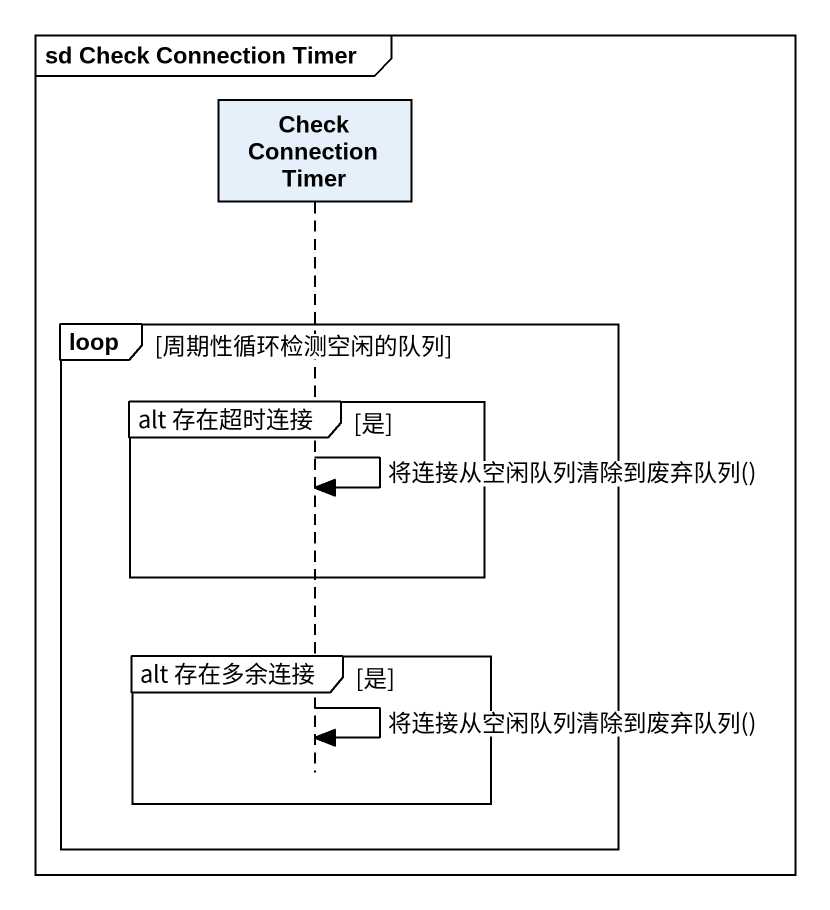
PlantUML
@startuml
mainframe sd Check Connection Timer
hide footbox
participant "Check Connection Timer" as Check_Connection_Timer

loop 周期性循环检测空闲的队列
  group alt 存在超时连接 [是]
    Check_Connection_Timer -> Check_Connection_Timer : 将连接从空闲队列清除到废弃队列()
  end
  group alt 存在多余连接 [是]
    Check_Connection_Timer -> Check_Connection_Timer : 将连接从空闲队列清除到废弃队列()
  end
end
@enduml
